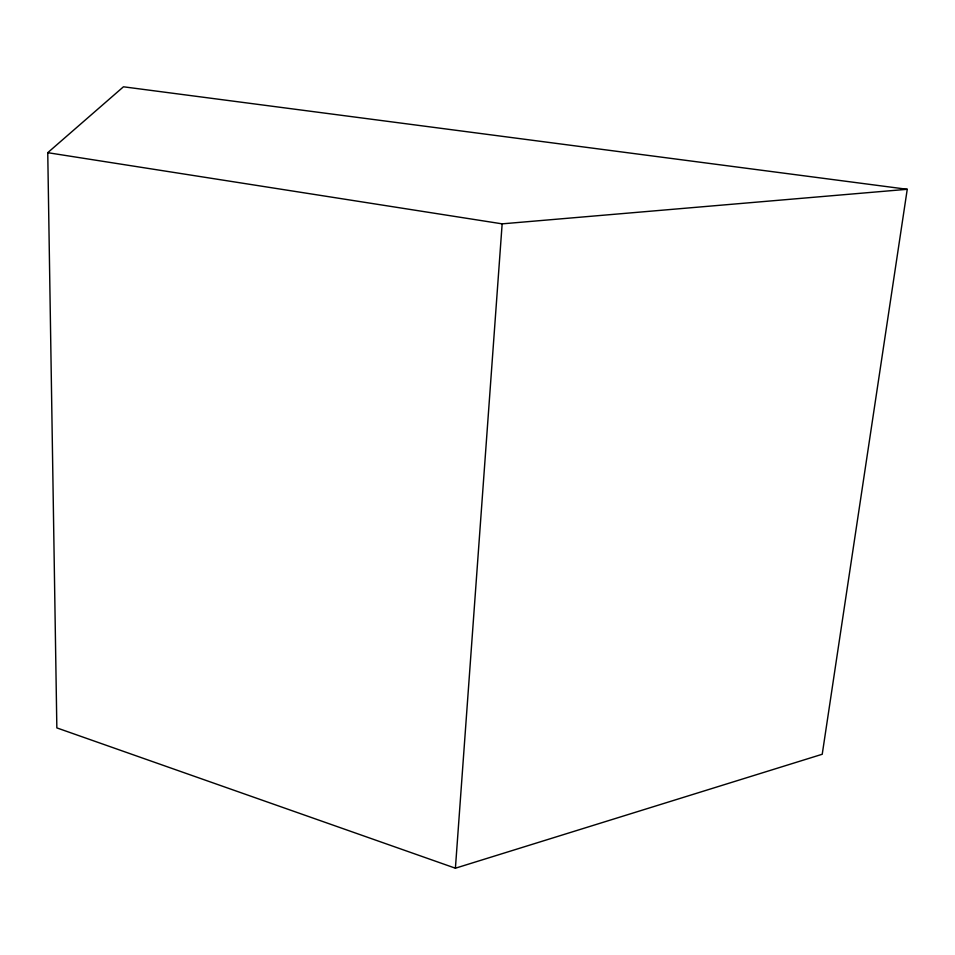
<?xml version="1.0" encoding="UTF-8"?>
<svg xmlns="http://www.w3.org/2000/svg" width="955" height="955" viewBox="0 0 955 955"><rect width="100%" height="100%" fill="white"/><g stroke="black" fill="none" stroke-linecap="round" stroke-linejoin="round"><path stroke-width="1.43" d="M455.404 868.202L502.151 223.852L907.25 189.293L822.231 754.259L455.404 868.202L56.846 727.901L47.75 152.681L123.458 86.798L907.25 189.293M47.75 152.681L502.151 223.852"/></g></svg>
